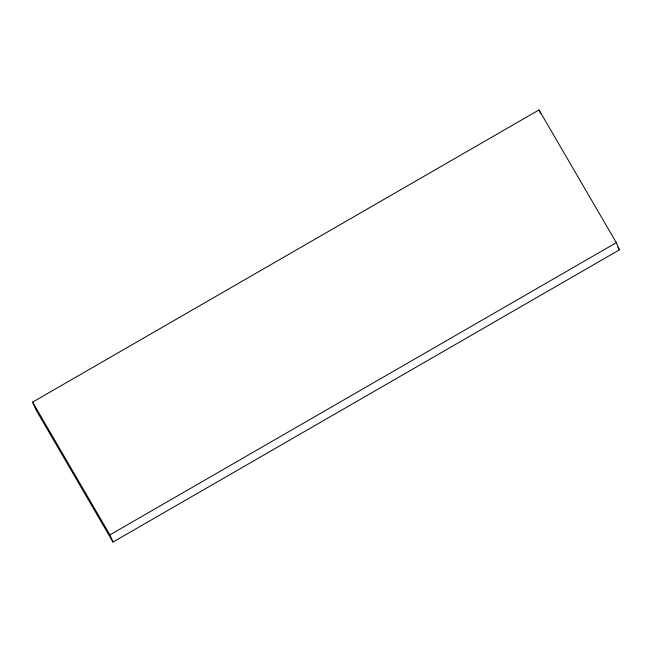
<?xml version="1.0" encoding="UTF-8"?>
<svg xmlns="http://www.w3.org/2000/svg" width="652" height="652" viewBox="0 0 652 652"><rect width="100%" height="100%" fill="white"/><g stroke="black" fill="none" stroke-linecap="round" stroke-linejoin="round"><path stroke-width="0.98" d="M32.6 402.137L539.008 109.935L616.319 242.683L619.4 249.863L112.992 542.065L35.681 409.317L32.6 402.137L109.911 534.893L112.992 542.065M109.911 534.893L616.319 242.683M617.868 247.222L619.4 249.863M539.008 109.935L540.549 113.521"/></g></svg>
